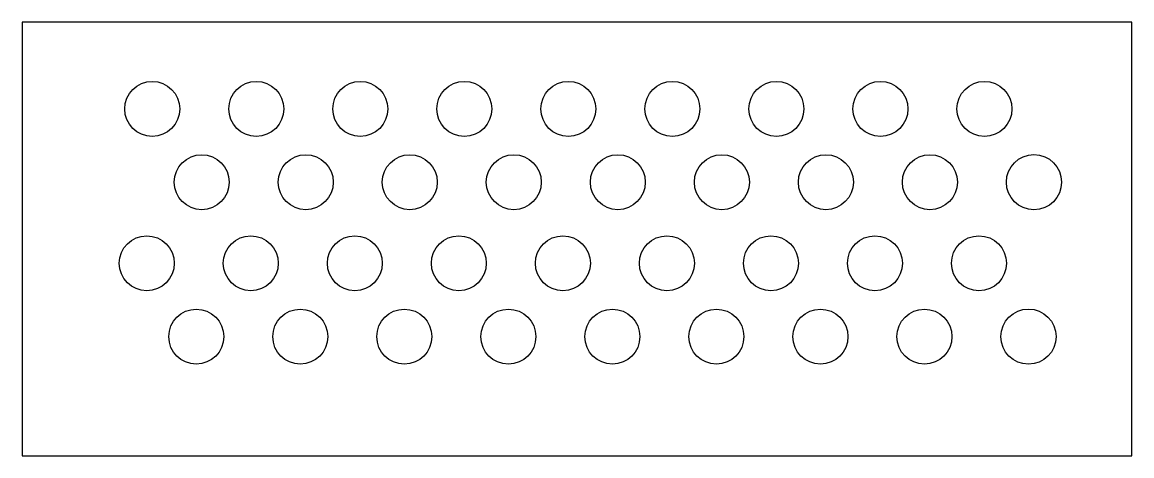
# Model space of a CAD drawing. Header units: millimetres. Extents: x -56 to 72, y -20 to 30.
import ezdxf

# ---------------------------------------------------------------- set-up
doc = ezdxf.new("R2010")
doc.units = ezdxf.units.MM

msp = doc.modelspace()

# ---------------------------------------------------------------- linework, layer by layer
at = {"color": 7, "linetype": 'Continuous', "lineweight": 25}
for p, q in [((-56.27, 30.3), (-56.27, -19.7)), ((71.73, 30.3), (-56.27, 30.3)), ((71.73, -19.7), (71.73, 30.3)), ((-56.27, -19.7), (71.73, -19.7))]:
    msp.add_line(p, q, dxfattribs=at)
for centre, radius in [((-41.27, 20.3), 3.17), ((-29.27, 20.3), 3.17), ((-17.27, 20.3), 3.17), ((-5.27, 20.3), 3.17), ((6.73, 20.3), 3.17), ((18.73, 20.3), 3.17), ((30.73, 20.3), 3.17), ((42.73, 20.3), 3.17), ((54.73, 20.3), 3.17), ((-35.56, 11.85), 3.17), ((-23.56, 11.85), 3.17), ((-11.56, 11.85), 3.17), ((0.44, 11.85), 3.17), ((12.44, 11.85), 3.17), ((24.44, 11.85), 3.17), ((36.44, 11.85), 3.17), ((48.44, 11.85), 3.17), ((60.44, 11.85), 3.18), ((-41.9, 2.5), 3.17), ((-29.9, 2.5), 3.17), ((-17.9, 2.5), 3.17), ((-5.9, 2.5), 3.17), ((6.1, 2.5), 3.17), ((18.1, 2.5), 3.17), ((30.1, 2.5), 3.17), ((42.1, 2.5), 3.17), ((54.1, 2.5), 3.17), ((-36.19, -5.96), 3.17), ((-24.19, -5.96), 3.17), ((-12.19, -5.96), 3.17), ((-0.19, -5.96), 3.17), ((11.81, -5.96), 3.17), ((23.81, -5.96), 3.17), ((35.81, -5.96), 3.17), ((47.81, -5.96), 3.17), ((59.81, -5.96), 3.18)]:
    msp.add_circle(centre, radius, dxfattribs=at)

doc.saveas('drawing.dxf')
